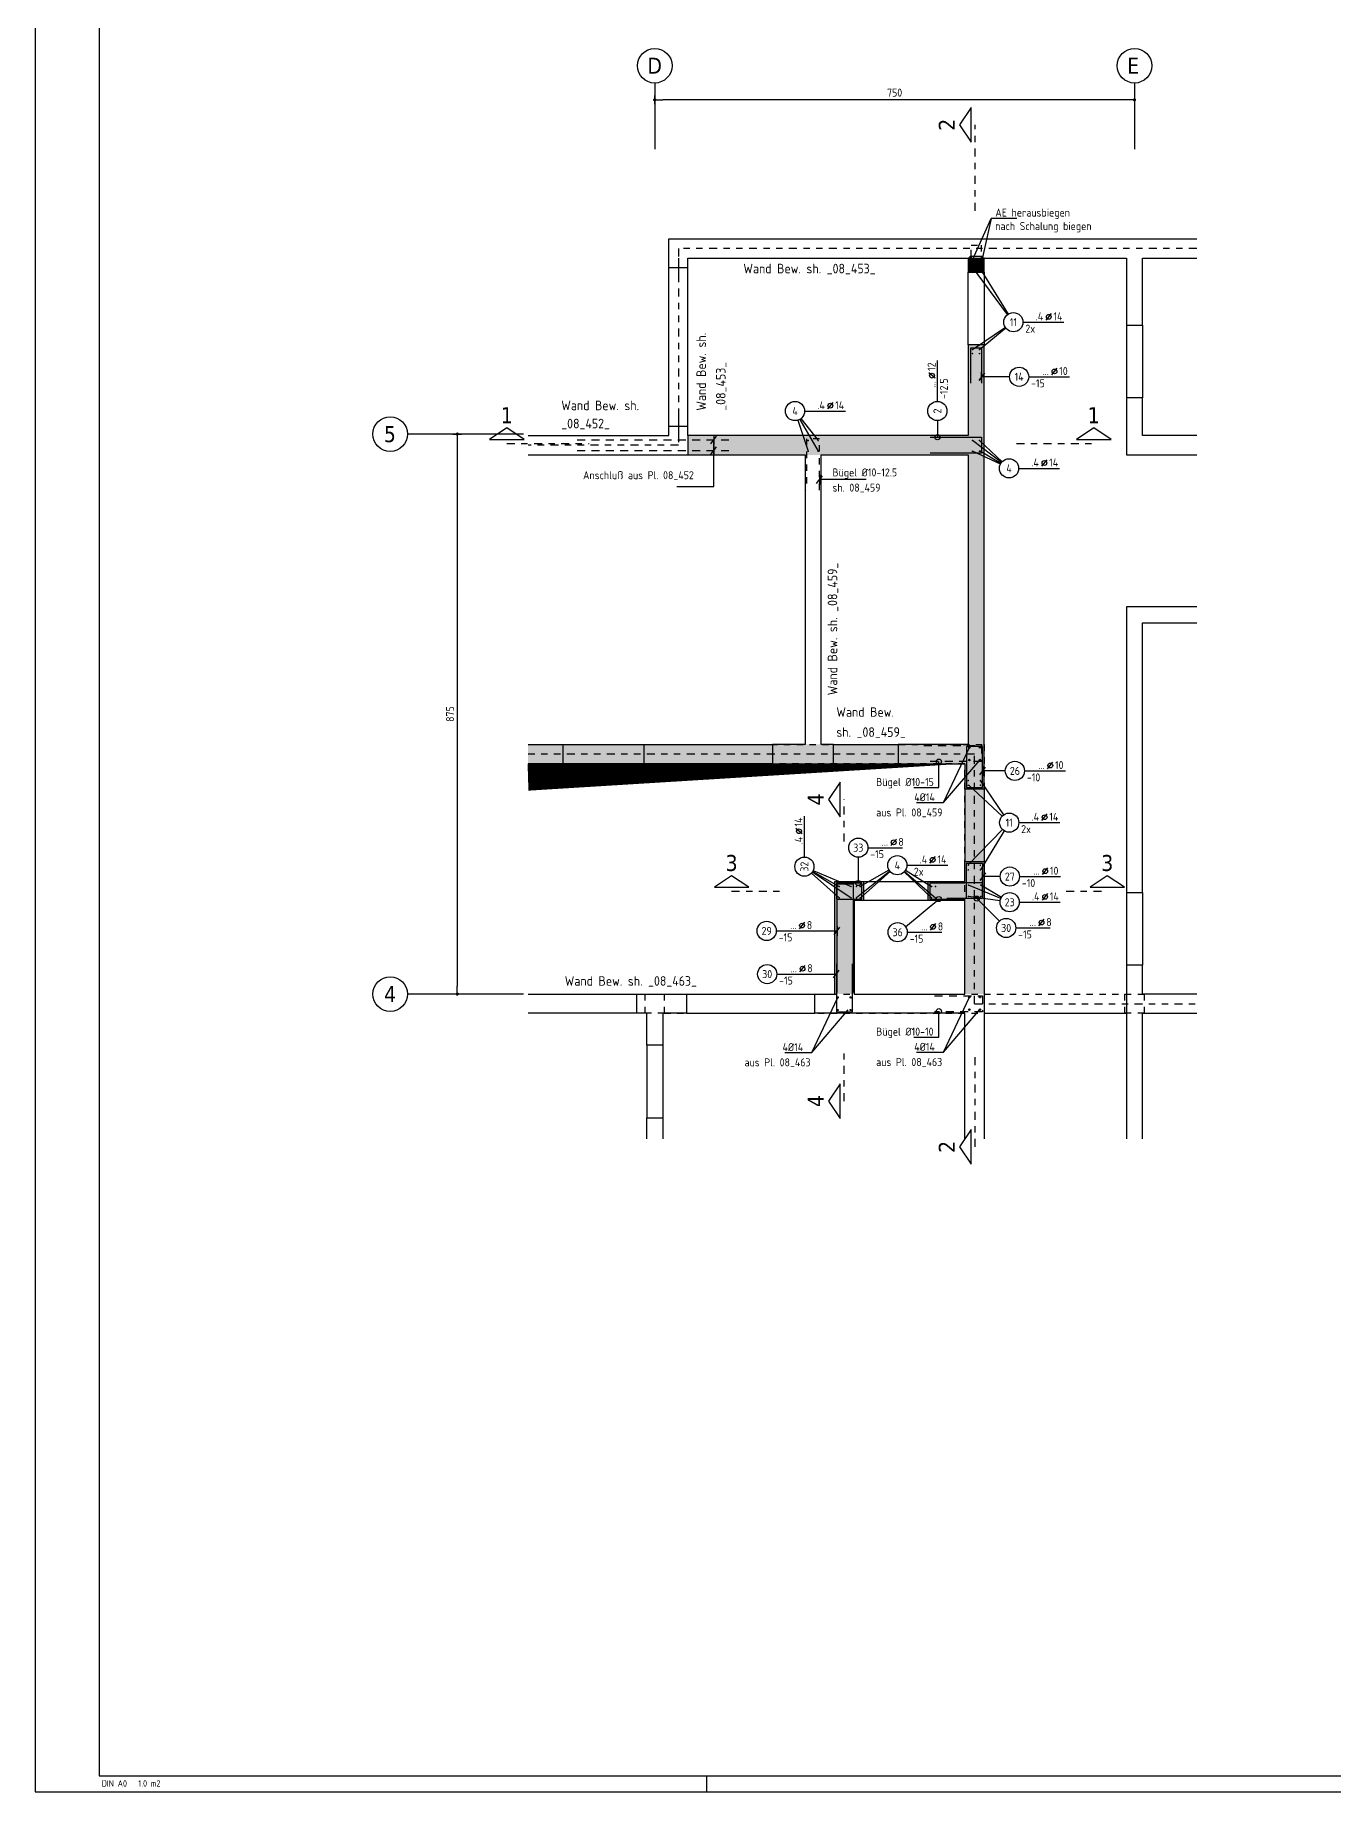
# Model space of a CAD drawing. Extents: x 40 to 124, y 46.1 to 91.4.
# Drawn here: x 39.96 to 60.26, y 46.05 to 73.5 of the extents above; entities that cross this region are included whole.
import ezdxf
from ezdxf.enums import TextEntityAlignment as Align

# ---------------------------------------------------------------- set-up
doc = ezdxf.new("R2010")
doc.units = 0
doc.header["$LTSCALE"] = 0.5
for name, pattern in [('AUSGEZOGEN', [1000.01, 1000, 0.01]), ('DIVIDE2', [0.625, 0.25, -0.125, 0, -0.125, 0, -0.125]), ('DOT', [0.175, 0.05, -0.125]), ('HIDDEN', [0.375, 0.25, -0.125]), ('HIDDEN2', [0.187, 0.125, -0.062]), ('PUNKT', [0.175, 0.05, -0.125]), ('STRICHPUNKT', [1, 0.5, -0.25, 0, -0.25]), ('STRICHPUNKT2', [0.55, 0.25, -0.125, 0.05, -0.125])]:
    doc.linetypes.add(name, pattern=pattern)
for name, color, linetype in [('ACHSEN', 7, 'Continuous'), ('AFB', 7, 'Continuous'), ('AFU', 7, 'Continuous'), ('BETON', 7, 'Continuous'), ('Brüstung 1.UG', 7, 'Continuous'), ('DRUEBER', 7, 'Continuous'), ('grau_dunkel', 7, 'Continuous'), ('grau_mittel', 7, 'Continuous'), ('HILFE', 7, 'Continuous'), ('MASSE', 7, 'Continuous'), ('OBJEKT', 7, 'Continuous'), ('RAHMEN', 7, 'Continuous'), ('RND', 7, 'Continuous'), ('SCHNITTE', 7, 'STRICHPUNKT'), ('SFP_Achsen', 7, 'Continuous'), ('TEXT', 7, 'Continuous')]:
    doc.layers.add(name, color=color, linetype=linetype)
doc.styles.add('helv', font='tahoma.ttf')
doc.styles.add('txt', font='isocp.shx')
doc.linetypes.add('AFU_50K', pattern='A,0.15,["/",Standard,S=0.2,R=0,X=-0.01,Y=-0.1],0.07,["/",Standard,S=0.2,R=0,X=-0.01,Y=-0.1],0.15', length=0.37)
doc.linetypes.add('AFU_50M', pattern='A,0.45,["/",Standard,S=0.2,R=0,X=-0.01,Y=-0.1],0.07,["/",Standard,S=0.2,R=0,X=-0.01,Y=-0.1],0.45', length=0.97)
doc.dimstyles.new('DOT_I', dxfattribs={"dimscale": 0.5, "dimtxt": 0.25, "dimasz": 0.25, "dimexe": 0.1, "dimexo": 0.3, "dimgap": 0.1, "dimtad": 1, "dimdec": 3, "dimzin": 3, "dimtxsty": 'txt', "dimblk": 'DOT', "dimblk1": 'DOT', "dimblk2": 'DOT', "dimsah": 1, "dimcen": 0.1, "dimse1": 1, "dimse2": 1, "dimazin": 0, "dimtfac": 1, "dimtdec": 4, "dimtix": 1, "dimtmove": 2, "dimatfit": 3, "dimfxl": 0, "dimtvp": 1, "dimtolj": 1, "dimtzin": 0, "dimarcsym": 0})

# ---------------------------------------------------------------- blocks, each defined once
blk = doc.blocks.new('DINA0')
at = {"layer": 'RAHMEN'}
for p, q in [((0, 84.1), (0, 0)), ((0, 0), (118.9, 0))]:
    blk.add_line(p, q, dxfattribs=at)
at = {"layer": 'RAHMEN', "color": 5}
for p, q in [((2, 83.6), (2, 0.5)), ((2, 0.5), (118.4, 0.5))]:
    blk.add_line(p, q, dxfattribs=at)
at = {"layer": 'RAHMEN', "color": 7}
blk.add_line((21, 0), (21, 0.5), dxfattribs=at)
at = {"layer": 'RAHMEN', "color": 7, "style": 'txt'}
blk.add_text('DIN A0   1.0 m2', height=0.2, dxfattribs=at).set_placement((2.083, 0.164))
blk = doc.blocks.new('SCHN-1')
at = {"layer": 'SCHNITTE', "color": 5, "linetype": 'Continuous'}
blk.add_lwpolyline([(0.54, 0.125), (0, 0.485), (-0.54, 0.125)], close=True, dxfattribs=at)
at = {"layer": 'SCHNITTE', "color": 6, "linetype": 'Continuous', "style": 'helv'}
blk.add_attdef('SCHN-1', text='', height=0.5, dxfattribs=at).set_placement((0, 0.635), align=Align.CENTER)
blk = doc.blocks.new('RND_LEI')
at = {"layer": 'RND', "color": 7, "linetype": 'Continuous'}
blk.add_line((1.022, 0.066), (1.19, 0.27), dxfattribs=at)
for centre, radius in [((0, 0), 0.3), ((1.106, 0.168), 0.075)]:
    blk.add_circle(centre, radius, dxfattribs=at)
at = {"layer": 'RND', "color": 7, "linetype": 'Continuous', "style": 'txt'}
blk.add_attdef('POSL', text='', height=0.25, dxfattribs=at).set_placement((0, 0), align=Align.MIDDLE)
blk.add_attdef('ANZ', text='', height=0.25, dxfattribs=at).set_placement((0.931, 0.057), align=Align.RIGHT)
for tag, p in [('DUM', (1.253, 0.057)), ('ABSTD', (1.674, 0.057)), ('POSTXT', (0.374, -0.327))]:
    blk.add_attdef(tag, p, '', height=0.25, dxfattribs=at)
blk = doc.blocks.new('lei_gre')
at = {"layer": 'RND', "color": 7, "linetype": 'Continuous'}
for p, q in [((-0.09, -0.12), (0.09, 0.12)), ((0, 0.15), (0, -0.15))]:
    blk.add_line(p, q, dxfattribs=at)
blk = doc.blocks.new('DOT')
at = {"layer": 'MASSE', "color": 7, "linetype": 'Continuous'}
for p, q in [((0, 0), (-1, 0)), ((0, 0.54), (0, -0.54))]:
    blk.add_line(p, q, dxfattribs=at)
at = {"layer": 'MASSE', "color": 7, "linetype": 'Continuous', "const_width": 0.2}
blk.add_lwpolyline([(-0.1, 0, 1), (0.1, 0, 1)], format="xyb", close=True, dxfattribs=at)
blk = doc.blocks.new('*D45')
at = {"layer": 'DEFPOINTS', "color": 0, "linetype": 'AUSGEZOGEN', "transparency": 16777216}
for p in [(46.554, 67.269), (46.554, 58.519), (46.554, 58.519)]:
    blk.add_point(p, dxfattribs=at)
at = {"layer": 'MASSE', "color": 0, "linetype": 'AUSGEZOGEN', "lineweight": -2, "transparency": 16777216}
blk.add_line((46.554, 67.144), (46.554, 58.644), dxfattribs=at)
at = {"layer": 'MASSE', "color": 0, "linetype": 'AUSGEZOGEN', "lineweight": -2, "transparency": 16777216, "xscale": 0.125, "yscale": 0.125, "zscale": 0.125}
for p, rotation in [((46.554, 67.269), 90), ((46.554, 58.519), 270)]:
    blk.add_blockref('DOT', p, dxfattribs=dict(at, rotation=rotation))
at = {"layer": 'MASSE', "color": 0, "linetype": 'AUSGEZOGEN', "transparency": 16777216, "insert": (46.442, 62.894), "char_height": 0.125, "attachment_point": 5, "rotation": 90, "style": 'txt'}
blk.add_mtext('\\A1;875', dxfattribs=at)
blk = doc.blocks.new('*D46')
at = {"layer": 'DEFPOINTS', "color": 0, "linetype": 'AUSGEZOGEN', "transparency": 16777216}
for p in [(49.641, 72.491), (49.641, 72.491), (57.141, 72.491)]:
    blk.add_point(p, dxfattribs=at)
at = {"layer": 'MASSE', "color": 0, "linetype": 'AUSGEZOGEN', "lineweight": -2, "transparency": 16777216}
blk.add_line((57.016, 72.491), (49.766, 72.491), dxfattribs=at)
at = {"layer": 'MASSE', "color": 0, "linetype": 'AUSGEZOGEN', "lineweight": -2, "transparency": 16777216, "xscale": 0.125, "yscale": 0.125, "zscale": 0.125, "rotation": 180}
blk.add_blockref('DOT', (49.641, 72.491), dxfattribs=at)
at = {"layer": 'MASSE', "color": 0, "linetype": 'AUSGEZOGEN', "lineweight": -2, "transparency": 16777216, "xscale": 0.125, "yscale": 0.125, "zscale": 0.125}
blk.add_blockref('DOT', (57.141, 72.491), dxfattribs=at)
at = {"layer": 'MASSE', "color": 0, "linetype": 'AUSGEZOGEN', "transparency": 16777216, "insert": (53.391, 72.604), "char_height": 0.125, "attachment_point": 5, "style": 'txt'}
blk.add_mtext('\\A1;750', dxfattribs=at)

msp = doc.modelspace()

# ---------------------------------------------------------------- hatches: boundary and pattern name
at = {"layer": 'DRUEBER', "linetype": 'PUNKT'}
h = msp.add_hatch(dxfattribs=at)
h.set_pattern_fill('DOTS', color=102, scale=0.8, double=1)
h.set_pattern_definition([(0, (-46.543784, 498.425457), (0.025, 0.05), [0, -0.05])])
h.paths.add_polyline_path([(47.6602, 62.4189), (47.6602, 62.1189), (54.4911, 62.1189), (54.4911, 58.5189), (54.7911, 58.5189), (54.7911, 62.4189)])

# ---------------------------------------------------------------- linework, layer by layer
at = {"layer": 'ACHSEN', "color": 140, "linetype": 'AUSGEZOGEN'}
for p, q in [((49.6411, 72.7537), (49.6411, 71.72)), ((57.1411, 72.7537), (57.1411, 71.72)), ((47.5917, 67.2689), (45.7769, 67.2689)), ((47.5917, 58.5189), (45.7769, 58.5189))]:
    msp.add_line(p, q, dxfattribs=at)
at = {"layer": 'AFB', "color": 1, "linetype": 'DIVIDE2'}
for p, q in [((50.0111, 70.1689), (50.0111, 67.0939)), ((58.1147, 70.1689), (50.0111, 70.1689)), ((50.0111, 67.0939), (47.6602, 67.0939)), ((54.6411, 62.2689), (47.6602, 62.2689)), ((54.6411, 58.3689), (54.6411, 62.2689)), ((54.6411, 58.3689), (58.1147, 58.3689))]:
    msp.add_line(p, q, dxfattribs=at)
at = {"layer": 'AFU', "color": 1, "linetype": 'AUSGEZOGEN'}
for p, q in [((50.0111, 70.0189), (50.0111, 69.7189)), ((50.0111, 67.5439), (50.0111, 67.2439))]:
    msp.add_line(p, q, dxfattribs=at)
at = {"layer": 'AFU', "color": 8, "linetype": 'AFU_50K'}
for p, q in [((54.5411, 70.0189), (54.7911, 70.0189)), ((54.5731, 70.0189), (54.5411, 70.0189)), ((54.7911, 70.0189), (54.7591, 70.0189)), ((50.1611, 67.2439), (50.1611, 66.9439))]:
    msp.add_line(p, q, dxfattribs=at)
at = {"layer": 'AFU', "color": 8, "linetype": 'AFU_50M'}
for p, q in [((49.8611, 69.8689), (50.1611, 69.8689)), ((49.8611, 67.3939), (50.1611, 67.3939))]:
    msp.add_line(p, q, dxfattribs=at)
at = {"layer": 'BETON', "color": 6, "linetype": 'AUSGEZOGEN', "lineweight": -2}
for points in [[(47.6602, 67.2439), (49.8611, 67.2439), (49.8611, 70.3189), (58.1147, 70.3189)], [(47.6602, 66.9439), (51.9911, 66.9439), (51.9911, 62.4189), (51.4811, 62.4189), (51.4811, 62.1189), (52.4361, 62.1189), (52.4361, 62.4189), (52.2411, 62.4189), (52.2411, 66.9439), (54.5411, 66.9439), (54.5411, 62.4189), (53.4461, 62.4189), (53.4461, 62.1189), (54.4911, 62.1189), (54.4911, 61.7239), (54.7911, 61.7239), (54.7911, 68.6639), (54.5411, 68.6639), (54.5411, 67.2439), (50.1611, 67.2439), (50.1611, 70.0189), (54.5411, 70.0189), (54.5411, 69.7989), (54.7911, 69.7989), (54.7911, 70.0189), (57.0161, 70.0189), (57.0161, 68.9689), (57.2661, 68.9689), (57.2661, 70.0189), (58.1147, 70.0189)], [(58.1147, 67.2439), (57.2661, 67.2439), (57.2661, 67.8339), (57.0161, 67.8339), (57.0161, 66.9439), (58.1147, 66.9439)], [(58.1147, 64.5689), (57.0161, 64.5689), (57.0161, 60.1039), (57.2661, 60.1039), (57.2661, 64.3189), (58.1147, 64.3189)], [(54.4911, 56.2576), (54.4911, 58.2189), (52.1461, 58.2189), (52.1461, 58.5189), (52.4561, 58.5189), (52.4561, 60.2789), (52.9061, 60.2789), (52.9061, 59.9789), (52.7561, 59.9789), (52.7561, 58.5189), (54.4911, 58.5189), (54.4911, 59.9789), (53.9161, 59.9789), (53.9161, 60.2789), (54.4911, 60.2789), (54.4911, 60.5889), (54.7911, 60.5889), (54.7911, 56.2576)], [(58.1147, 58.5189), (57.2661, 58.5189), (57.2661, 58.9689), (57.0161, 58.9689), (57.0161, 56.2576)], [(49.3611, 58.5189), (50.1361, 58.5189), (50.1361, 58.2189), (49.7661, 58.2189), (49.7661, 57.7189), (49.5161, 57.7189), (49.5161, 58.2189), (49.3611, 58.2189), (49.3611, 58.5189)], [(57.2661, 56.2576), (57.2661, 58.2189), (58.1147, 58.2189)], [(49.5161, 56.2576), (49.5161, 56.5839), (49.7661, 56.5839), (49.7661, 56.2576)]]:
    msp.add_lwpolyline(points, dxfattribs=at)
msp.add_lwpolyline([(48.2111, 62.4189), (49.4711, 62.4189), (49.4711, 62.1189), (48.2111, 62.1189)], close=True, dxfattribs=at)
at = {"layer": 'Brüstung 1.UG', "color": 102, "linetype": 'DOT'}
for p, q in [((47.6602, 58.5189), (49.4911, 58.5189)), ((49.7911, 58.5189), (56.9911, 58.5189)), ((49.4911, 58.2189), (47.6602, 58.2189)), ((49.7911, 58.2189), (56.9911, 58.2189)), ((57.2911, 58.2189), (58.1147, 58.2189))]:
    msp.add_line(p, q, dxfattribs=at)
at = {"layer": 'DRUEBER', "color": 102, "linetype": 'PUNKT'}
for p, q in [((47.6602, 62.4189), (54.7911, 62.4189)), ((54.7911, 62.4189), (54.7911, 58.5189)), ((54.4911, 62.1189), (47.6602, 62.1189)), ((54.4911, 58.5189), (54.4911, 62.1189))]:
    msp.add_line(p, q, dxfattribs=at)
at = {"layer": 'DRUEBER', "color": 7, "linetype": 'PUNKT', "lineweight": -2}
for points in [[(49.4911, 58.5189), (49.7911, 58.5189), (49.7911, 58.2189), (49.4911, 58.2189)], [(56.9911, 58.5189), (57.2911, 58.5189), (57.2911, 58.2189), (56.9911, 58.2189)]]:
    msp.add_lwpolyline(points, close=True, dxfattribs=at)
at = {"layer": 'grau_dunkel', "color": 21}
msp.add_lwpolyline([(47.6602, 61.9081, 0.4218, 0, 0), (54.4911, 62.1189, 0, 0, 0)], format="xyseb", dxfattribs=at)
at = {"layer": 'grau_mittel', "color": 61}
for points in [[(54.5411, 70.0189), (54.7911, 70.0189), (54.5411, 69.7989), (54.7911, 69.7989)], [(54.5411, 68.6639), (54.7911, 68.6639), (54.5411, 62.4189), (54.7911, 62.4189)], [(54.4911, 61.7239), (54.4911, 62.4189), (54.7911, 61.7239), (54.7911, 62.4189)], [(54.4911, 60.5889), (54.7911, 60.5889), (54.4911, 58.5189), (54.7911, 58.5189)], [(52.9061, 59.9789), (52.9061, 60.2789), (52.7561, 59.9789), (52.4561, 60.2789)], [(52.4561, 60.2789), (52.7561, 59.9789), (52.4561, 58.5189), (52.7561, 58.5189)], [(53.9161, 60.2789), (53.9161, 59.9789), (54.4911, 60.2789), (54.4911, 59.9789)]]:
    msp.add_solid(points, dxfattribs=at)
at = {"layer": 'grau_mittel', "color": 61, "linetype": 'AUSGEZOGEN'}
msp.add_solid([(50.1611, 67.2439), (50.1611, 66.9439), (54.5411, 67.2439), (54.5411, 66.9439)], dxfattribs=at)
at = {"layer": 'HILFE', "color": 102, "linetype": 'AUSGEZOGEN'}
for p, q in [((54.5881, 69.9427), (54.8998, 70.6393)), ((54.8998, 70.6393), (54.7441, 69.9349)), ((55.3, 70.6393), (54.8998, 70.6393)), ((54.5731, 70.0189), (54.5731, 70.0489)), ((54.5731, 70.0489), (54.7591, 70.0489)), ((54.7591, 70.0489), (54.7591, 70.0189)), ((50.5633, 66.4509), (50.5633, 67.1769)), ((49.9846, 66.4509), (50.5633, 66.4509)), ((52.9453, 66.5567), (52.2161, 66.5567)), ((54.1549, 61.5119), (54.5597, 62.3715)), ((54.0837, 61.7443), (54.0837, 62.151)), ((54.1549, 61.5119), (54.7252, 62.1753)), ((53.6898, 61.7443), (54.0837, 61.7443)), ((53.7325, 61.5119), (54.1549, 61.5119)), ((52.0963, 57.6071), (52.5011, 58.4667)), ((54.1549, 57.6119), (54.5597, 58.4715)), ((52.0963, 57.6071), (52.6666, 58.2705)), ((54.0837, 57.8443), (54.0837, 58.251)), ((54.1549, 57.6119), (54.7252, 58.2753)), ((53.6898, 57.8443), (54.0837, 57.8443)), ((51.6739, 57.6071), (52.0963, 57.6071)), ((53.7325, 57.6119), (54.1549, 57.6119))]:
    msp.add_line(p, q, dxfattribs=at)
at = {"layer": 'OBJEKT', "color": 7, "linetype": 'AUSGEZOGEN'}
for p, q in [((54.5411, 68.6639), (54.5411, 69.7989)), ((54.7911, 69.7989), (54.7911, 68.6639)), ((57.0161, 68.9689), (57.0161, 67.8339)), ((57.2661, 68.9689), (57.2661, 67.8339)), ((47.6602, 62.4189), (48.2111, 62.4189)), ((49.4711, 62.4189), (51.4811, 62.4189)), ((52.4361, 62.4189), (53.4461, 62.4189)), ((48.2111, 62.1189), (47.6602, 62.1189)), ((51.4811, 62.1189), (49.4711, 62.1189)), ((52.4361, 62.1189), (53.4461, 62.1189)), ((54.4911, 61.7239), (54.4911, 60.5889)), ((54.7911, 61.7239), (54.7911, 60.5889)), ((52.9061, 60.2789), (53.9161, 60.2789)), ((53.9161, 59.9789), (52.9061, 59.9789)), ((57.0161, 60.1039), (57.0161, 58.9689)), ((57.2661, 60.1039), (57.2661, 58.9689)), ((47.6602, 58.5189), (49.3611, 58.5189)), ((50.1361, 58.5189), (52.1461, 58.5189)), ((49.3611, 58.2189), (47.6602, 58.2189)), ((50.1361, 58.2189), (52.1461, 58.2189)), ((54.7911, 58.2189), (57.0161, 58.2189)), ((49.5161, 57.7189), (49.5161, 56.5839)), ((49.7661, 57.7189), (49.7661, 56.5839))]:
    msp.add_line(p, q, dxfattribs=at)
at = {"layer": 'OBJEKT', "color": 7, "linetype": 'HIDDEN2'}
msp.add_line((54.7911, 58.5189), (57.2661, 58.5189), dxfattribs=at)
at = {"layer": 'RND', "color": 102, "linetype": 'AUSGEZOGEN'}
for p, q in [((55.1579, 69.1369), (54.6075, 69.8755)), ((55.1688, 69.1443), (54.7179, 69.8755)), ((55.1229, 68.9331), (54.6075, 68.5873)), ((55.131, 68.9222), (54.7179, 68.5873)), ((55.1871, 68.1638), (54.7511, 68.1638)), ((51.8805, 67.486), (52.0399, 66.9991)), ((51.9082, 67.4983), (52.1935, 66.9991)), ((51.9261, 67.5103), (52.1935, 67.1677)), ((54.0597, 67.4793), (54.0597, 67.2189)), ((55.0602, 66.8238), (54.6075, 67.1677)), ((55.0437, 66.7963), (54.6075, 66.9991)), ((55.0705, 66.8358), (54.7179, 67.1677)), ((55.0505, 66.8092), (54.7179, 67.0054)), ((55.0722, 61.2992), (54.5485, 61.7813)), ((55.0976, 61.3212), (54.7309, 61.8546)), ((55.1214, 62.0058), (54.7661, 62.0058)), ((55.0781, 61.09), (54.5423, 60.5378)), ((55.1043, 61.0696), (54.7309, 60.4583)), ((52.0924, 60.4101), (52.5259, 60.0215)), ((52.1053, 60.4267), (52.7097, 60.0215)), ((52.1111, 60.436), (52.5259, 60.1996)), ((52.1187, 60.4514), (52.7097, 60.1996)), ((53.3155, 60.4386), (52.793, 60.0215)), ((52.8229, 60.6561), (52.8229, 60.2539)), ((53.3027, 60.4575), (52.8531, 60.1996)), ((53.3207, 60.4324), (52.8594, 60.0215)), ((53.5414, 60.4287), (53.9692, 60.0215)), ((53.5467, 60.4346), (54.0292, 60.0215)), ((53.5603, 60.4531), (53.9692, 60.1996)), ((55.0513, 60.0112), (54.5448, 60.2221)), ((55.0608, 60.0301), (54.7375, 60.2221)), ((55.0421, 60.3549), (54.7661, 60.3549)), ((53.5636, 59.5682), (54.0815, 60.0039)), ((55.0412, 59.9743), (54.5448, 60.044)), ((55.0289, 59.6582), (54.664, 60.0243)), ((51.541, 59.5055), (52.4909, 59.5055)), ((51.5491, 58.8312), (52.4811, 58.8312))]:
    msp.add_line(p, q, dxfattribs=at)
at = {"layer": 'RND', "color": 7, "linetype": 'AUSGEZOGEN'}
for p, q in [((55.3975, 69.0167), (56.0375, 69.0167)), ((54.0597, 67.7793), (54.0597, 68.4193)), ((55.4871, 68.1638), (56.1271, 68.1638)), ((51.9838, 67.6285), (52.6238, 67.6285)), ((55.3297, 66.733), (55.9697, 66.733)), ((55.4214, 62.0058), (56.0614, 62.0058)), ((51.9807, 60.6602), (51.9807, 61.3002)), ((55.3325, 61.1976), (55.9725, 61.1976)), ((52.9729, 60.8061), (53.5129, 60.8061)), ((53.5828, 60.5321), (54.2228, 60.5321)), ((55.3421, 60.3549), (55.9821, 60.3549)), ((55.3398, 59.9535), (55.9798, 59.9535)), ((51.541, 59.5055), (52.081, 59.5055)), ((53.5889, 59.4849), (54.1289, 59.4849)), ((55.2848, 59.552), (55.8248, 59.552)), ((51.5491, 58.8312), (52.0891, 58.8312))]:
    msp.add_line(p, q, dxfattribs=at)
at = {"layer": 'RND', "color": 1, "linetype": 'HIDDEN2'}
for points in [[(54.5881, 70.0489), (54.5881, 70.2189), (54.7441, 70.2189), (54.7441, 70.0489)], [(52.2161, 66.3941), (52.2161, 67.1941), (52.0161, 67.1941), (52.0161, 66.3941)]]:
    msp.add_lwpolyline(points, dxfattribs=at)
at = {"layer": 'RND', "color": 1, "linetype": 'AUSGEZOGEN'}
for points in [[(54.5881, 70.0489), (54.5881, 69.8365), (54.7189, 69.8365)], [(54.7441, 70.0489), (54.7441, 69.821), (54.6134, 69.821)], [(54.5811, 68.0636), (54.5811, 68.6136), (54.7511, 68.6136), (54.7511, 68.0636)], [(53.949, 67.2189), (54.749, 67.2189), (54.749, 66.9689), (53.949, 66.9689)], [(54.5161, 60.0134), (54.5161, 60.5634), (54.7661, 60.5634), (54.7661, 60.0134)], [(52.4909, 58.5413), (52.4909, 60.2413), (52.7409, 60.2413), (52.7409, 58.5413)], [(54.4911, 60.2539), (53.9411, 60.2539), (53.9411, 60.0039), (54.4911, 60.0039)], [(54.0083, 60.2607), (54.7583, 60.2607), (54.7583, 60.0107), (54.2083, 60.0107)], [(52.4811, 58.9939), (52.4811, 58.2439), (52.7311, 58.2439), (52.7311, 58.9939)]]:
    msp.add_lwpolyline(points, dxfattribs=at)
at = {"layer": 'RND', "color": 7, "linetype": 'AUSGEZOGEN', "const_width": 0.0125}
for points in [[(54.6013, 69.9365, -1), (54.6138, 69.9365, -1)], [(54.6013, 69.8755, -1), (54.6138, 69.8755, -1)], [(54.7116, 69.9365, -1), (54.7241, 69.9365, -1)], [(54.7116, 69.8755, -1), (54.7241, 69.8755, -1)], [(54.6013, 68.5873, 1), (54.6138, 68.5873, 1)], [(54.6013, 68.5264, 1), (54.6138, 68.5264, 1)], [(54.7116, 68.5873, 1), (54.7241, 68.5873, 1)], [(54.7116, 68.5264, 1), (54.7241, 68.5264, 1)], [(52.0337, 67.1677, 1), (52.0462, 67.1677, 1)], [(52.0337, 66.9991, 1), (52.0462, 66.9991, 1)], [(52.1872, 67.1677, 1), (52.1997, 67.1677, 1)], [(52.1872, 66.9991, 1), (52.1997, 66.9991, 1)], [(54.6013, 67.1677, 1), (54.6138, 67.1677, 1)], [(54.6013, 66.9991, 1), (54.6138, 66.9991, 1)], [(54.7116, 67.1677, 1), (54.7241, 67.1677, 1)], [(54.7116, 66.9991, 1), (54.7241, 66.9991, 1)], [(54.536, 61.8546, 1), (54.5485, 61.8546, 1)], [(54.536, 61.7813, 1), (54.5485, 61.7813, 1)], [(54.7247, 61.8546, 1), (54.7372, 61.8546, 1)], [(54.7247, 61.7813, 1), (54.7372, 61.7813, 1)], [(54.536, 60.5315, -1), (54.5485, 60.5315, -1)], [(54.536, 60.4583, -1), (54.5485, 60.4583, -1)], [(54.7247, 60.5315, -1), (54.7372, 60.5315, -1)], [(54.7247, 60.4583, -1), (54.7372, 60.4583, -1)], [(52.5197, 60.1996, 1), (52.5322, 60.1996, 1)], [(52.7035, 60.1996, 1), (52.716, 60.1996, 1)], [(52.7868, 60.1996, 1), (52.7993, 60.1996, 1)], [(52.8469, 60.1996, 1), (52.8594, 60.1996, 1)], [(53.9754, 60.1996, -1), (53.9629, 60.1996, -1)], [(54.0355, 60.1996, -1), (54.023, 60.1996, -1)], [(54.551, 60.2221, -1), (54.5385, 60.2221, -1)], [(54.7313, 60.2221, 1), (54.7438, 60.2221, 1)], [(52.5197, 60.0215, 1), (52.5322, 60.0215, 1)], [(52.7035, 60.0215, 1), (52.716, 60.0215, 1)], [(52.7868, 60.0215, 1), (52.7993, 60.0215, 1)], [(52.8469, 60.0215, 1), (52.8594, 60.0215, 1)], [(53.9754, 60.0215, -1), (53.9629, 60.0215, -1)], [(54.0355, 60.0215, -1), (54.023, 60.0215, -1)], [(54.551, 60.044, -1), (54.5385, 60.044, -1)], [(54.7313, 60.044, 1), (54.7438, 60.044, 1)]]:
    msp.add_lwpolyline(points, format="xyb", close=True, dxfattribs=at)
at = {"layer": 'RND', "color": 1, "linetype": 'HIDDEN'}
for points in [[(48.427, 67.1769), (50.8111, 67.1769)], [(48.427, 67.011), (50.8111, 67.011)], [(53.8488, 62.401), (54.7488, 62.401), (54.7488, 62.151), (53.8488, 62.151)], [(54.0161, 58.4939), (54.7661, 58.4939), (54.7661, 58.2439), (54.0161, 58.2439)]]:
    msp.add_lwpolyline(points, dxfattribs=at)
at = {"layer": 'RND', "color": 1, "linetype": 'AUSGEZOGEN'}
for points in [[(54.5161, 61.7489), (54.7661, 61.7489), (54.7661, 62.3889), (54.5161, 62.3889)], [(52.4808, 60.0039), (52.8808, 60.0039), (52.8808, 60.2539), (52.4808, 60.2539)]]:
    msp.add_lwpolyline(points, close=True, dxfattribs=at)
at = {"layer": 'RND', "color": 7, "linetype": 'AUSGEZOGEN'}
for centre, radius in [((54.0597, 67.2189), 0.04), ((54.5597, 62.3715), 0.0125), ((54.7252, 62.3715), 0.0125), ((54.0837, 62.151), 0.04), ((54.5597, 62.1753), 0.0125), ((54.7252, 62.1753), 0.0125), ((52.8229, 60.2539), 0.04), ((54.0815, 60.0039), 0.04), ((54.6775, 60.0107), 0.04), ((52.5011, 58.4667), 0.01), ((52.7055, 58.4667), 0.01), ((54.5597, 58.4715), 0.0125), ((54.7252, 58.4715), 0.0125), ((52.5011, 58.2698), 0.01), ((52.7055, 58.2698), 0.01), ((54.0837, 58.251), 0.04), ((54.5597, 58.2753), 0.0125), ((54.7252, 58.2753), 0.0125)]:
    msp.add_circle(centre, radius, dxfattribs=at)
at = {"layer": 'SCHNITTE', "color": 5, "linetype": 'STRICHPUNKT2'}
for p, q in [((54.6491, 70.7562), (54.6491, 72.1016)), ((47.3289, 67.1213), (48.6181, 67.1213)), ((55.2945, 67.1213), (56.5038, 67.1213)), ((52.6006, 60.9014), (52.6006, 61.5602)), ((50.8433, 60.1246), (51.6151, 60.1246)), ((56.0729, 60.1246), (56.7155, 60.1246)), ((52.6006, 56.8473), (52.6006, 57.592)), ((54.6491, 56.1306), (54.6491, 57.5835))]:
    msp.add_line(p, q, dxfattribs=at)
at = {"layer": 'SFP_Achsen', "color": 7, "linetype": 'AUSGEZOGEN'}
for centre in [(49.6411, 73.0242), (57.1411, 73.0242), (45.5065, 67.2689), (45.5065, 58.5189)]:
    msp.add_circle(centre, 0.2705, dxfattribs=at)

# ---------------------------------------------------------------- block references
at = {"layer": 'RAHMEN', "color": 7, "linetype": 'AUSGEZOGEN', "xscale": 0.5, "yscale": 0.5, "zscale": 0.5}
msp.add_blockref('DINA0', (39.9553, 46.0537), dxfattribs=at)
at = {"layer": 'RND', "color": 7, "linetype": 'AUSGEZOGEN', "xscale": 0.5, "yscale": 0.5, "zscale": 0.5}
for p, values in [((55.2475, 69.0167), {'POSL': '11', 'DUM': '14', 'ANZ': '.4', 'POSTXT': '2x'}), ((55.3371, 68.1638), {'POSL': '14', 'DUM': '10', 'ANZ': '...', 'POSTXT': '-15'}), ((51.8338, 67.6285), {'POSL': '4', 'DUM': '14', 'ANZ': '.4'}), ((55.1797, 66.733), {'POSL': '4', 'DUM': '14', 'ANZ': '.4'}), ((55.2714, 62.0058), {'POSL': '26', 'DUM': '10', 'ANZ': '...', 'POSTXT': '-10'}), ((55.1825, 61.1976), {'POSL': '11', 'DUM': '14', 'ANZ': '.4', 'POSTXT': '2x'}), ((52.8229, 60.8061), {'POSL': '33', 'DUM': '8', 'ANZ': '...', 'POSTXT': '-15'}), ((53.4328, 60.5321), {'POSL': '4', 'DUM': '14', 'ANZ': '.4', 'POSTXT': ' 2x'}), ((55.1921, 60.3549), {'POSL': '27', 'DUM': '10', 'ANZ': '...', 'POSTXT': '-10'}), ((55.1898, 59.9535), {'POSL': '23', 'DUM': '14', 'ANZ': '.4'}), ((51.391, 59.5055), {'POSL': '29', 'DUM': '8', 'ANZ': '...', 'POSTXT': '-15'}), ((53.4389, 59.4849), {'POSL': '36', 'DUM': '8', 'ANZ': '...', 'POSTXT': '-15'}), ((55.1348, 59.552), {'POSL': '30', 'DUM': '8', 'ANZ': '...', 'POSTXT': '-15'}), ((51.3991, 58.8312), {'POSL': '30', 'DUM': '8', 'ANZ': '...', 'POSTXT': '-15'})]:
    msp.add_blockref('RND_LEI', p, dxfattribs=at).add_auto_attribs(values)
at = {"layer": 'RND', "color": 7, "linetype": 'AUSGEZOGEN', "xscale": 0.5, "yscale": 0.5, "zscale": 0.5, "rotation": 90}
for p, values in [((54.0597, 67.6293), {'POSL': '2', 'DUM': '12', 'ANZ': '...', 'POSTXT': '-12.5'}), ((51.9807, 60.5102), {'POSL': '32', 'DUM': '14', 'ANZ': '.4'})]:
    msp.add_blockref('RND_LEI', p, dxfattribs=at).add_auto_attribs(values)
at = {"layer": 'RND', "color": 7, "linetype": 'AUSGEZOGEN', "xscale": 0.5, "yscale": 0.5, "zscale": 0.5, "rotation": 180}
msp.add_blockref('lei_gre', (54.7511, 68.1638), dxfattribs=at)
at = {"layer": 'RND', "color": 7, "linetype": 'AUSGEZOGEN', "xscale": 0.5, "yscale": 0.5, "zscale": 0.5}
for p in [(50.5633, 67.1769), (50.5633, 67.011), (52.2161, 66.5567), (54.7661, 62.0058)]:
    msp.add_blockref('lei_gre', p, dxfattribs=at)
at = {"layer": 'RND', "color": 102, "linetype": 'AUSGEZOGEN', "xscale": 0.5, "yscale": 0.5, "zscale": 0.5, "rotation": 180}
msp.add_blockref('lei_gre', (54.7661, 60.3549), dxfattribs=at)
at = {"layer": 'RND', "color": 102, "linetype": 'AUSGEZOGEN', "xscale": 0.5, "yscale": 0.5, "zscale": 0.5}
for p in [(52.4909, 59.5055), (52.4811, 58.8312)]:
    msp.add_blockref('lei_gre', p, dxfattribs=at)
at = {"layer": 'SCHNITTE', "color": 5, "linetype": 'STRICHPUNKT2', "xscale": 0.5, "yscale": 0.5, "zscale": 0.5, "rotation": 90}
for p, values in [((54.6491, 72.1016), {'SCHN-1': '2'}), ((52.6006, 61.5602), {'SCHN-1': '4'}), ((52.6006, 56.8473), {'SCHN-1': '4'}), ((54.6491, 56.1306), {'SCHN-1': '2'})]:
    msp.add_blockref('SCHN-1', p, dxfattribs=at).add_auto_attribs(values)
at = {"layer": 'SCHNITTE', "color": 5, "linetype": 'STRICHPUNKT2', "xscale": 0.5, "yscale": 0.5, "zscale": 0.5}
for p, values in [((47.3289, 67.1213), {'SCHN-1': '1'}), ((56.5038, 67.1213), {'SCHN-1': '1'}), ((50.8433, 60.1246), {'SCHN-1': '3'}), ((56.7155, 60.1246), {'SCHN-1': '3'})]:
    msp.add_blockref('SCHN-1', p, dxfattribs=at).add_auto_attribs(values)

# ---------------------------------------------------------------- texts
at = {"layer": 'SFP_Achsen', "color": 6, "linetype": 'AUSGEZOGEN', "style": 'helv'}
for s, p in [('D', (49.5271, 72.8998)), ('E', (57.0271, 72.8998)), ('5', (45.4065, 67.1427)), ('4', (45.4112, 58.3927))]:
    msp.add_text(s, height=0.25, dxfattribs=at).set_placement(p)
at = {"layer": 'TEXT', "color": 7, "linetype": 'AUSGEZOGEN', "style": 'txt'}
for s, p in [('AE herausbiegen', (54.9648, 70.6667)), ('nach Schalung biegen', (54.9648, 70.4565)), ('Bügel %%C10-12.5', (52.4192, 66.6068)), ('Anschluß aus Pl. 08_452', (48.5203, 66.5635)), ('sh. 08_459', (52.4192, 66.3693)), ('Bügel %%C10-15', (53.1029, 61.7696)), ('4%%C14', (53.6977, 61.5321)), ('aus Pl. 08_459', (53.1029, 61.2946)), ('Bügel %%C10-10', (53.1029, 57.8696)), ('4%%C14', (51.6391, 57.6273)), ('4%%C14', (53.6977, 57.6321)), ('aus Pl. 08_463', (51.0443, 57.3898)), ('aus Pl. 08_463', (53.1029, 57.3946))]:
    msp.add_text(s, height=0.125, dxfattribs=at).set_placement(p)
at = {"layer": 'TEXT', "color": 1, "linetype": 'AUSGEZOGEN', "style": 'txt'}
for s, p in [('Wand Bew. sh. _08_453_', (51.0265, 69.7797)), ('Wand Bew. sh.', (48.1798, 67.6418)), ('_08_452_', (48.1798, 67.3581)), ('Wand Bew. ', (52.4799, 62.8507)), ('sh. _08_459_', (52.4799, 62.5379)), ('Wand Bew. sh. _08_463_', (48.2341, 58.6487))]:
    msp.add_text(s, height=0.15, dxfattribs=at).set_placement(p)
for s, p in [('Wand Bew. sh. ', (50.4429, 67.6339)), ('_08_453_', (50.748, 67.6339)), ('Wand Bew. sh. _08_459_', (52.4947, 63.1879))]:
    msp.add_text(s, height=0.15, rotation=90, dxfattribs=at).set_placement(p)

# ---------------------------------------------------------------- dimensions: what is measured, and where the dimension line sits
at = {"layer": 'MASSE', "color": 7, "linetype": 'AUSGEZOGEN'}
dim = msp.add_linear_dim(base=(49.6411, 72.4911), p1=(57.1411, 72.4911), p2=(49.6411, 72.4911), dimstyle='DOT_I', override={"dimdec": 0, "dimlfac": 100}, dxfattribs=at)
dim.commit()
dim.dimension.update_dxf_attribs({"geometry": '*D46', "text_midpoint": (53.3911, 72.6036)})
dim = msp.add_linear_dim(base=(46.5544, 58.5189), p1=(46.5544, 67.2689), p2=(46.5544, 58.5189), angle=90, dimstyle='DOT_I', override={"dimdec": 0, "dimlfac": 100}, dxfattribs=at)
dim.commit()
dim.dimension.update_dxf_attribs({"geometry": '*D45', "text_midpoint": (46.4419, 62.8939)})

doc.saveas('drawing.dxf')
